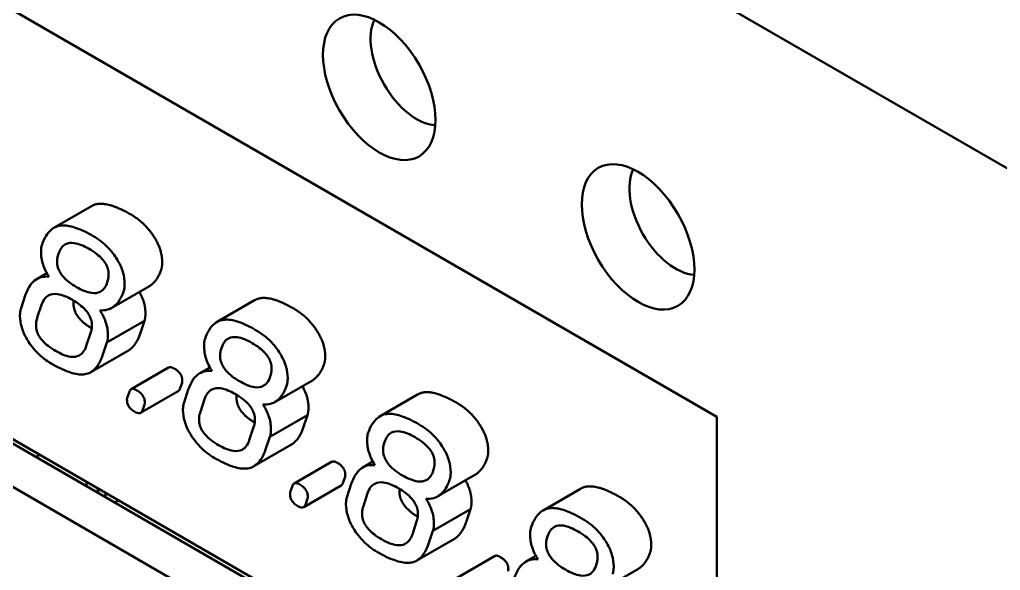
# Model space of a CAD drawing. Header units: millimetres. Extents: x 2121 to 4904, y 892 to 1933.
# Drawn here: x 3048.36 to 3074.77, y 1685.89 to 1700.71 of the extents above; entities that cross this region are included whole.
import ezdxf

# ---------------------------------------------------------------- set-up
doc = ezdxf.new("R2010")
doc.units = ezdxf.units.MM
doc.header["$LTSCALE"] = 1.8
doc.layers.add('외형선(ISO)', color=7, linetype='Continuous', lineweight=50)

msp = doc.modelspace()

# ---------------------------------------------------------------- linework, layer by layer
at = {"layer": '외형선(ISO)', "color": 7}
for p, q in [((3035.111, 1719.707), (3080.568, 1693.462)), ((3041.879, 1704.601), (3067.133, 1690.021)), ((3050.295, 1695.691), (3049.284, 1695.108)), ((3049.092, 1693.886), (3048.821, 1693.729)), ((3048.512, 1693.289), (3048.397, 1692.944)), ((3051.852, 1693.537), (3050.842, 1692.954)), ((3048.835, 1692.691), (3048.95, 1693.036)), ((3054.684, 1693.157), (3053.674, 1692.574)), ((3051.721, 1692.603), (3050.711, 1692.02)), ((3051.721, 1692.603), (3051.603, 1692.259)), ((3042.889, 1692.354), (3067.133, 1678.357)), ((3067.133, 1678.474), (3042.94, 1692.441)), ((3050.269, 1692.275), (3050.154, 1691.93)), ((3050.593, 1691.676), (3050.711, 1692.02)), ((3067.133, 1677.19), (3041.879, 1691.771)), ((3051.288, 1691.808), (3050.277, 1691.225)), ((3052.37, 1691.346), (3051.359, 1690.763)), ((3053.481, 1691.352), (3053.21, 1691.195)), ((3052.733, 1690.941), (3052.675, 1690.774)), ((3056.241, 1691.003), (3055.231, 1690.42)), ((3051.314, 1690.699), (3051.258, 1690.531)), ((3052.628, 1690.711), (3051.618, 1690.128)), ((3052.901, 1690.755), (3052.786, 1690.41)), ((3053.225, 1690.157), (3053.339, 1690.502)), ((3059.073, 1690.623), (3058.063, 1690.04)), ((3051.664, 1690.191), (3051.723, 1690.357)), ((3056.11, 1690.069), (3055.1, 1689.485)), ((3056.11, 1690.069), (3055.992, 1689.725)), ((3067.133, 1690.021), (3067.133, 1677.19)), ((3054.658, 1689.74), (3054.543, 1689.395)), ((3054.982, 1689.142), (3055.1, 1689.485)), ((3055.677, 1689.274), (3054.667, 1688.691)), ((3048.901, 1689), (3048.835, 1688.961)), ((3056.759, 1688.812), (3055.749, 1688.229)), ((3057.87, 1688.818), (3057.599, 1688.661)), ((3050.162, 1688.272), (3050.162, 1688.155)), ((3057.123, 1688.406), (3057.064, 1688.24)), ((3060.63, 1688.469), (3059.62, 1687.886)), ((3050.465, 1687.98), (3050.465, 1688.097)), ((3050.476, 1688.091), (3050.476, 1687.974)), ((3055.703, 1688.165), (3055.647, 1687.997)), ((3057.018, 1688.177), (3056.007, 1687.594)), ((3057.29, 1688.221), (3057.175, 1687.876)), ((3063.462, 1688.089), (3062.452, 1687.506)), ((3050.668, 1687.863), (3050.668, 1687.98)), ((3051.023, 1687.775), (3050.956, 1687.737)), ((3056.054, 1687.657), (3056.112, 1687.823)), ((3057.614, 1687.623), (3057.729, 1687.968)), ((3060.499, 1687.535), (3059.489, 1686.951)), ((3060.499, 1687.535), (3060.381, 1687.191)), ((3059.047, 1687.206), (3058.933, 1686.861)), ((3059.371, 1686.608), (3059.489, 1686.951)), ((3060.066, 1686.74), (3059.056, 1686.157)), ((3061.148, 1686.278), (3060.138, 1685.695)), ((3062.26, 1686.284), (3061.989, 1686.127)), ((3065.02, 1685.935), (3064.009, 1685.352))]:
    msp.add_line(p, q, dxfattribs=at)
for centre in [(3058.042, 1698.886), (3065.012, 1694.862)]:
    msp.add_ellipse(centre, major_axis=(1.071, -1.856), ratio=0.57735, dxfattribs=at)
for centre in [(3059.052, 1699.469), (3066.022, 1695.445)]:
    msp.add_ellipse(centre, major_axis=(-0.88, 1.524), ratio=0.57735, start_param=0.372403, end_param=2.76919, dxfattribs=at)
for points, degree, knots in [([(3050.295, 1695.691), (3050.368, 1695.734), (3050.773, 1695.801), (3051.353, 1695.467)], 2, [0.733564, 0.733564, 0.733564, 1, 2, 2, 2]), ([(3050.343, 1694.883), (3050.19, 1694.971), (3050.033, 1695.05), (3049.759, 1695.146), (3049.636, 1695.174), (3049.439, 1695.17), (3049.329, 1695.151), (3049.105, 1694.971), (3049.023, 1694.824), (3048.965, 1694.659)], 3, [-0.2492526, -0.2492526, -0.2492526, -0.2492526, -0.1695753, -0.1695753, -0.1037794, -0.1037794, -0.0540017, -0.0540017, 0, 0, 0, 0]), ([(3051.187, 1693.597), (3051.187, 1693.697), (3051.173, 1693.804), (3051.108, 1694.021), (3051.062, 1694.124), (3050.952, 1694.311), (3050.868, 1694.439), (3050.615, 1694.703), (3050.479, 1694.805), (3050.343, 1694.883)], 3, [-0.1759804, -0.1759804, -0.1759804, -0.1759804, -0.1269658, -0.1269658, -0.0809876, -0.0809876, -0.0404742, -0.0404742, 0, 0, 0, 0]), ([(3048.965, 1694.659), (3048.955, 1694.632), (3048.947, 1694.601), (3048.938, 1694.533), (3048.935, 1694.495), (3048.935, 1694.455)], 3, [-0.01923036, -0.01923036, -0.01923036, -0.01923036, -0.01013747, -0.01013747, 0, 0, 0, 0]), ([(3049.403, 1694.406), (3049.423, 1694.467), (3049.449, 1694.522), (3049.514, 1694.611), (3049.552, 1694.644), (3049.663, 1694.701), (3049.741, 1694.71), (3049.954, 1694.681), (3050.093, 1694.62), (3050.228, 1694.542)], 3, [-0.1051104, -0.1051104, -0.1051104, -0.1051104, -0.0856042, -0.0856042, -0.0673949, -0.0673949, -0.040092, -0.040092, 0, 0, 0, 0]), ([(3048.935, 1694.455), (3048.935, 1694.402), (3048.94, 1694.347), (3048.959, 1694.234), (3048.972, 1694.178), (3049.028, 1694.006), (3049.082, 1693.896), (3049.147, 1693.789)], 3, [-0.05306697, -0.05306697, -0.05306697, -0.05306697, -0.03943906, -0.03943906, -0.02626191, -0.02626191, 0, 0, 0, 0]), ([(3049.368, 1694.199), (3049.368, 1694.233), (3049.372, 1694.267), (3049.383, 1694.336), (3049.393, 1694.372), (3049.403, 1694.406)], 3, [-0.01971232, -0.01971232, -0.01971232, -0.01971232, -0.0107891, -0.0107891, 0, 0, 0, 0]), ([(3050.228, 1694.542), (3050.294, 1694.503), (3050.364, 1694.458), (3050.482, 1694.367), (3050.536, 1694.319), (3050.618, 1694.227), (3050.65, 1694.184), (3050.701, 1694.095), (3050.72, 1694.052), (3050.748, 1693.953), (3050.755, 1693.902), (3050.755, 1693.853)], 3, [-0.06957685, -0.06957685, -0.06957685, -0.06957685, -0.04972908, -0.04972908, -0.03398166, -0.03398166, -0.02271437, -0.02271437, -0.01241075, -0.01241075, 0, 0, 0, 0]), ([(3049.889, 1693.514), (3049.824, 1693.551), (3049.755, 1693.595), (3049.639, 1693.686), (3049.587, 1693.732), (3049.505, 1693.824), (3049.474, 1693.866), (3049.422, 1693.955), (3049.403, 1693.999), (3049.374, 1694.098), (3049.368, 1694.15), (3049.368, 1694.199)], 3, [-0.06908407, -0.06908407, -0.06908407, -0.06908407, -0.0495896, -0.0495896, -0.03407812, -0.03407812, -0.02283564, -0.02283564, -0.01249575, -0.01249575, 0, 0, 0, 0]), ([(3050.755, 1693.853), (3050.755, 1693.819), (3050.751, 1693.785), (3050.739, 1693.716), (3050.73, 1693.68), (3050.719, 1693.646)], 3, [-0.01971232, -0.01971232, -0.01971232, -0.01971232, -0.0107891, -0.0107891, 0, 0, 0, 0]), ([(3049.147, 1693.789), (3049.073, 1693.798), (3049.004, 1693.794), (3048.874, 1693.761), (3048.815, 1693.731), (3048.647, 1693.599), (3048.567, 1693.455), (3048.512, 1693.289)], 3, [-0.100957, -0.100957, -0.100957, -0.100957, -0.0772493, -0.0772493, -0.0533747, -0.0533747, 0, 0, 0, 0]), ([(3050.719, 1693.646), (3050.7, 1693.585), (3050.674, 1693.53), (3050.609, 1693.442), (3050.571, 1693.409), (3050.459, 1693.351), (3050.381, 1693.343), (3050.167, 1693.373), (3050.026, 1693.435), (3049.889, 1693.514)], 3, [-0.105604, -0.105604, -0.105604, -0.105604, -0.0861489, -0.0861489, -0.0679576, -0.0679576, -0.0405215, -0.0405215, 0, 0, 0, 0]), ([(3051.158, 1693.393), (3051.168, 1693.421), (3051.175, 1693.452), (3051.185, 1693.52), (3051.187, 1693.558), (3051.187, 1693.597)], 3, [-0.01925722, -0.01925722, -0.01925722, -0.01925722, -0.01001082, -0.01001082, 0, 0, 0, 0]), ([(3048.95, 1693.036), (3048.97, 1693.096), (3048.997, 1693.149), (3049.062, 1693.236), (3049.1, 1693.269), (3049.212, 1693.327), (3049.291, 1693.336), (3049.506, 1693.307), (3049.647, 1693.246), (3049.783, 1693.167)], 3, [-0.1057103, -0.1057103, -0.1057103, -0.1057103, -0.0864105, -0.0864105, -0.0683639, -0.0683639, -0.0405221, -0.0405221, 0, 0, 0, 0]), ([(3050.522, 1692.89), (3050.596, 1692.883), (3050.665, 1692.889), (3050.793, 1692.925), (3050.851, 1692.955), (3051.019, 1693.088), (3051.1, 1693.23), (3051.158, 1693.393)], 3, [-0.1009025, -0.1009025, -0.1009025, -0.1009025, -0.0772262, -0.0772262, -0.0533057, -0.0533057, 0, 0, 0, 0]), ([(3049.783, 1693.167), (3049.849, 1693.129), (3049.917, 1693.085), (3050.033, 1692.995), (3050.086, 1692.948), (3050.167, 1692.857), (3050.199, 1692.814), (3050.25, 1692.725), (3050.269, 1692.681), (3050.298, 1692.582), (3050.304, 1692.53), (3050.304, 1692.482)], 3, [-0.06908407, -0.06908407, -0.06908407, -0.06908407, -0.0495896, -0.0495896, -0.03407812, -0.03407812, -0.02283564, -0.02283564, -0.01249575, -0.01249575, 0, 0, 0, 0]), ([(3054.684, 1693.157), (3054.758, 1693.2), (3055.162, 1693.267), (3055.742, 1692.933)], 2, [0.733564, 0.733564, 0.733564, 1, 2, 2, 2]), ([(3048.397, 1692.944), (3048.387, 1692.915), (3048.379, 1692.884), (3048.37, 1692.816), (3048.367, 1692.779), (3048.367, 1692.74)], 3, [-0.01927353, -0.01927353, -0.01927353, -0.01927353, -0.00987909, -0.00987909, 0, 0, 0, 0]), ([(3050.737, 1692.225), (3050.737, 1692.282), (3050.732, 1692.34), (3050.711, 1692.46), (3050.696, 1692.519), (3050.638, 1692.687), (3050.585, 1692.791), (3050.522, 1692.89)], 3, [-0.05306065, -0.05306065, -0.05306065, -0.05306065, -0.03856375, -0.03856375, -0.02470731, -0.02470731, 0, 0, 0, 0]), ([(3048.367, 1692.74), (3048.367, 1692.643), (3048.382, 1692.541), (3048.446, 1692.324), (3048.494, 1692.218), (3048.608, 1692.023), (3048.692, 1691.894), (3048.944, 1691.631), (3049.078, 1691.531), (3049.212, 1691.454)], 3, [-0.1709096, -0.1709096, -0.1709096, -0.1709096, -0.125717, -0.125717, -0.0805637, -0.0805637, -0.0399393, -0.0399393, 0, 0, 0, 0]), ([(3048.8, 1692.484), (3048.8, 1692.52), (3048.803, 1692.555), (3048.815, 1692.625), (3048.824, 1692.659), (3048.835, 1692.691)], 3, [-0.01989755, -0.01989755, -0.01989755, -0.01989755, -0.01044879, -0.01044879, 0, 0, 0, 0]), ([(3054.732, 1692.349), (3054.579, 1692.437), (3054.422, 1692.516), (3054.149, 1692.612), (3054.025, 1692.64), (3053.829, 1692.636), (3053.719, 1692.617), (3053.494, 1692.437), (3053.412, 1692.29), (3053.354, 1692.125)], 3, [-0.2492526, -0.2492526, -0.2492526, -0.2492526, -0.1695753, -0.1695753, -0.1037794, -0.1037794, -0.0540017, -0.0540017, 0, 0, 0, 0]), ([(3049.327, 1691.795), (3049.26, 1691.834), (3049.191, 1691.879), (3049.073, 1691.97), (3049.019, 1692.018), (3048.937, 1692.11), (3048.905, 1692.153), (3048.854, 1692.242), (3048.835, 1692.285), (3048.806, 1692.384), (3048.8, 1692.435), (3048.8, 1692.484)], 3, [-0.06957685, -0.06957685, -0.06957685, -0.06957685, -0.04972908, -0.04972908, -0.03398166, -0.03398166, -0.02271437, -0.02271437, -0.01241075, -0.01241075, 0, 0, 0, 0]), ([(3050.304, 1692.482), (3050.304, 1692.445), (3050.301, 1692.41), (3050.289, 1692.341), (3050.28, 1692.307), (3050.269, 1692.275)], 3, [-0.01989755, -0.01989755, -0.01989755, -0.01989755, -0.01044879, -0.01044879, 0, 0, 0, 0]), ([(3055.577, 1691.063), (3055.577, 1691.163), (3055.562, 1691.27), (3055.497, 1691.487), (3055.451, 1691.589), (3055.341, 1691.777), (3055.257, 1691.905), (3055.004, 1692.169), (3054.868, 1692.271), (3054.732, 1692.349)], 3, [-0.1759804, -0.1759804, -0.1759804, -0.1759804, -0.1269658, -0.1269658, -0.0809876, -0.0809876, -0.0404742, -0.0404742, 0, 0, 0, 0]), ([(3050.711, 1692.02), (3050.72, 1692.049), (3050.726, 1692.081), (3050.735, 1692.15), (3050.737, 1692.187), (3050.737, 1692.225)], 3, [-0.01920575, -0.01920575, -0.01920575, -0.01920575, -0.00986769, -0.00986769, 0, 0, 0, 0]), ([(3053.354, 1692.125), (3053.344, 1692.098), (3053.337, 1692.067), (3053.327, 1691.999), (3053.325, 1691.96), (3053.325, 1691.921)], 3, [-0.01923036, -0.01923036, -0.01923036, -0.01923036, -0.01013747, -0.01013747, 0, 0, 0, 0]), ([(3053.793, 1691.872), (3053.812, 1691.933), (3053.838, 1691.988), (3053.903, 1692.076), (3053.941, 1692.11), (3054.052, 1692.167), (3054.13, 1692.176), (3054.343, 1692.147), (3054.482, 1692.086), (3054.617, 1692.008)], 3, [-0.1051104, -0.1051104, -0.1051104, -0.1051104, -0.0856042, -0.0856042, -0.0673949, -0.0673949, -0.040092, -0.040092, 0, 0, 0, 0]), ([(3054.617, 1692.008), (3054.684, 1691.969), (3054.753, 1691.924), (3054.871, 1691.833), (3054.925, 1691.785), (3055.007, 1691.693), (3055.039, 1691.65), (3055.09, 1691.561), (3055.109, 1691.518), (3055.138, 1691.419), (3055.144, 1691.368), (3055.144, 1691.319)], 3, [-0.06957685, -0.06957685, -0.06957685, -0.06957685, -0.04972908, -0.04972908, -0.03398166, -0.03398166, -0.02271437, -0.02271437, -0.01241075, -0.01241075, 0, 0, 0, 0]), ([(3050.154, 1691.93), (3050.134, 1691.87), (3050.108, 1691.816), (3050.042, 1691.729), (3050.005, 1691.696), (3049.893, 1691.638), (3049.814, 1691.628), (3049.601, 1691.657), (3049.462, 1691.717), (3049.327, 1691.795)], 3, [-0.1052151, -0.1052151, -0.1052151, -0.1052151, -0.0858617, -0.0858617, -0.0677944, -0.0677944, -0.0400855, -0.0400855, 0, 0, 0, 0]), ([(3053.325, 1691.921), (3053.325, 1691.868), (3053.329, 1691.813), (3053.348, 1691.7), (3053.362, 1691.644), (3053.417, 1691.472), (3053.471, 1691.361), (3053.537, 1691.255)], 3, [-0.05306697, -0.05306697, -0.05306697, -0.05306697, -0.03943906, -0.03943906, -0.02626191, -0.02626191, 0, 0, 0, 0]), ([(3053.757, 1691.664), (3053.757, 1691.699), (3053.761, 1691.733), (3053.773, 1691.801), (3053.782, 1691.838), (3053.793, 1691.872)], 3, [-0.01971232, -0.01971232, -0.01971232, -0.01971232, -0.0107891, -0.0107891, 0, 0, 0, 0]), ([(3049.212, 1691.454), (3049.368, 1691.364), (3049.529, 1691.283), (3049.809, 1691.186), (3049.935, 1691.159), (3050.136, 1691.165), (3050.243, 1691.187), (3050.459, 1691.366), (3050.537, 1691.512), (3050.593, 1691.676)], 3, [-0.2396282, -0.2396282, -0.2396282, -0.2396282, -0.1637242, -0.1637242, -0.1009864, -0.1009864, -0.0530192, -0.0530192, 0, 0, 0, 0]), ([(3054.278, 1690.979), (3054.213, 1691.017), (3054.145, 1691.061), (3054.029, 1691.151), (3053.976, 1691.198), (3053.895, 1691.29), (3053.863, 1691.332), (3053.812, 1691.421), (3053.793, 1691.465), (3053.764, 1691.564), (3053.757, 1691.616), (3053.757, 1691.664)], 3, [-0.06908407, -0.06908407, -0.06908407, -0.06908407, -0.0495896, -0.0495896, -0.03407812, -0.03407812, -0.02283564, -0.02283564, -0.01249575, -0.01249575, 0, 0, 0, 0]), ([(3053.537, 1691.255), (3053.462, 1691.263), (3053.393, 1691.26), (3053.263, 1691.227), (3053.204, 1691.197), (3053.036, 1691.065), (3052.956, 1690.92), (3052.901, 1690.755)], 3, [-0.100957, -0.100957, -0.100957, -0.100957, -0.0772493, -0.0772493, -0.0533747, -0.0533747, 0, 0, 0, 0]), ([(3055.144, 1691.319), (3055.144, 1691.285), (3055.14, 1691.251), (3055.129, 1691.182), (3055.119, 1691.146), (3055.109, 1691.112)], 3, [-0.01971232, -0.01971232, -0.01971232, -0.01971232, -0.0107891, -0.0107891, 0, 0, 0, 0]), ([(3055.109, 1691.112), (3055.089, 1691.051), (3055.063, 1690.996), (3054.998, 1690.908), (3054.96, 1690.875), (3054.849, 1690.817), (3054.77, 1690.809), (3054.556, 1690.839), (3054.415, 1690.901), (3054.278, 1690.979)], 3, [-0.105604, -0.105604, -0.105604, -0.105604, -0.0861489, -0.0861489, -0.0679576, -0.0679576, -0.0405215, -0.0405215, 0, 0, 0, 0]), ([(3055.547, 1690.859), (3055.557, 1690.887), (3055.565, 1690.918), (3055.574, 1690.986), (3055.577, 1691.024), (3055.577, 1691.063)], 3, [-0.01925722, -0.01925722, -0.01925722, -0.01925722, -0.01001082, -0.01001082, 0, 0, 0, 0]), ([(3051.517, 1690.735), (3051.495, 1690.747), (3051.473, 1690.758), (3051.433, 1690.771), (3051.415, 1690.774), (3051.379, 1690.773), (3051.363, 1690.767), (3051.333, 1690.743), (3051.322, 1690.723), (3051.314, 1690.699)], 3, [-0.02611737, -0.02611737, -0.02611737, -0.02611737, -0.01964564, -0.01964564, -0.01398276, -0.01398276, -0.0075646, -0.0075646, 0, 0, 0, 0]), ([(3051.729, 1690.412), (3051.729, 1690.43), (3051.728, 1690.449), (3051.722, 1690.485), (3051.718, 1690.503), (3051.704, 1690.544), (3051.693, 1690.566), (3051.663, 1690.613), (3051.644, 1690.636), (3051.59, 1690.688), (3051.552, 1690.714), (3051.517, 1690.735)], 3, [-0.03089014, -0.03089014, -0.03089014, -0.03089014, -0.0262839, -0.0262839, -0.02217317, -0.02217317, -0.01685765, -0.01685765, -0.01049185, -0.01049185, 0, 0, 0, 0]), ([(3053.339, 1690.502), (3053.36, 1690.562), (3053.386, 1690.615), (3053.451, 1690.702), (3053.489, 1690.735), (3053.601, 1690.793), (3053.68, 1690.802), (3053.896, 1690.773), (3054.036, 1690.711), (3054.172, 1690.633)], 3, [-0.1057103, -0.1057103, -0.1057103, -0.1057103, -0.0864105, -0.0864105, -0.0683639, -0.0683639, -0.0405221, -0.0405221, 0, 0, 0, 0]), ([(3054.911, 1690.356), (3054.985, 1690.349), (3055.054, 1690.355), (3055.183, 1690.39), (3055.241, 1690.421), (3055.408, 1690.554), (3055.49, 1690.696), (3055.547, 1690.859)], 3, [-0.1009025, -0.1009025, -0.1009025, -0.1009025, -0.0772262, -0.0772262, -0.0533057, -0.0533057, 0, 0, 0, 0]), ([(3059.073, 1690.623), (3059.147, 1690.665), (3059.551, 1690.733), (3060.131, 1690.398)], 2, [0.733564, 0.733564, 0.733564, 1, 2, 2, 2]), ([(3051.258, 1690.531), (3051.255, 1690.525), (3051.253, 1690.518), (3051.25, 1690.5), (3051.249, 1690.489), (3051.249, 1690.478)], 3, [-0.004992203, -0.004992203, -0.004992203, -0.004992203, -0.002805938, -0.002805938, 0, 0, 0, 0]), ([(3051.249, 1690.478), (3051.249, 1690.46), (3051.251, 1690.441), (3051.256, 1690.405), (3051.261, 1690.387), (3051.275, 1690.346), (3051.286, 1690.323), (3051.315, 1690.276), (3051.334, 1690.254), (3051.388, 1690.201), (3051.426, 1690.176), (3051.461, 1690.155)], 3, [-0.03089014, -0.03089014, -0.03089014, -0.03089014, -0.0262839, -0.0262839, -0.02217317, -0.02217317, -0.01685765, -0.01685765, -0.01049185, -0.01049185, 0, 0, 0, 0]), ([(3051.723, 1690.357), (3051.725, 1690.364), (3051.727, 1690.372), (3051.729, 1690.39), (3051.729, 1690.401), (3051.729, 1690.412)], 3, [-0.004892519, -0.004892519, -0.004892519, -0.004892519, -0.002791626, -0.002791626, 0, 0, 0, 0]), ([(3052.786, 1690.41), (3052.776, 1690.381), (3052.769, 1690.35), (3052.759, 1690.282), (3052.757, 1690.245), (3052.757, 1690.206)], 3, [-0.01927353, -0.01927353, -0.01927353, -0.01927353, -0.00987909, -0.00987909, 0, 0, 0, 0]), ([(3054.172, 1690.633), (3054.238, 1690.595), (3054.306, 1690.551), (3054.422, 1690.461), (3054.475, 1690.414), (3054.556, 1690.322), (3054.588, 1690.28), (3054.639, 1690.191), (3054.658, 1690.147), (3054.687, 1690.048), (3054.694, 1689.996), (3054.694, 1689.948)], 3, [-0.06908407, -0.06908407, -0.06908407, -0.06908407, -0.0495896, -0.0495896, -0.03407812, -0.03407812, -0.02283564, -0.02283564, -0.01249575, -0.01249575, 0, 0, 0, 0]), ([(3051.461, 1690.155), (3051.482, 1690.143), (3051.503, 1690.133), (3051.541, 1690.12), (3051.559, 1690.117), (3051.595, 1690.117), (3051.612, 1690.122), (3051.644, 1690.147), (3051.656, 1690.167), (3051.664, 1690.191)], 3, [-0.02605506, -0.02605506, -0.02605506, -0.02605506, -0.01989248, -0.01989248, -0.01444439, -0.01444439, -0.0078256, -0.0078256, 0, 0, 0, 0]), ([(3052.757, 1690.206), (3052.757, 1690.109), (3052.771, 1690.006), (3052.835, 1689.79), (3052.883, 1689.684), (3052.997, 1689.489), (3053.081, 1689.36), (3053.333, 1689.097), (3053.467, 1688.997), (3053.601, 1688.919)], 3, [-0.1709096, -0.1709096, -0.1709096, -0.1709096, -0.125717, -0.125717, -0.0805637, -0.0805637, -0.0399393, -0.0399393, 0, 0, 0, 0]), ([(3053.189, 1689.949), (3053.189, 1689.986), (3053.192, 1690.021), (3053.204, 1690.09), (3053.213, 1690.125), (3053.225, 1690.157)], 3, [-0.01989755, -0.01989755, -0.01989755, -0.01989755, -0.01044879, -0.01044879, 0, 0, 0, 0]), ([(3055.126, 1689.691), (3055.126, 1689.747), (3055.121, 1689.806), (3055.101, 1689.926), (3055.085, 1689.985), (3055.027, 1690.153), (3054.974, 1690.257), (3054.911, 1690.356)], 3, [-0.05306065, -0.05306065, -0.05306065, -0.05306065, -0.03856375, -0.03856375, -0.02470731, -0.02470731, 0, 0, 0, 0]), ([(3053.716, 1689.261), (3053.65, 1689.3), (3053.58, 1689.344), (3053.462, 1689.436), (3053.408, 1689.483), (3053.326, 1689.576), (3053.294, 1689.619), (3053.243, 1689.708), (3053.224, 1689.751), (3053.195, 1689.85), (3053.189, 1689.901), (3053.189, 1689.949)], 3, [-0.06957685, -0.06957685, -0.06957685, -0.06957685, -0.04972908, -0.04972908, -0.03398166, -0.03398166, -0.02271437, -0.02271437, -0.01241075, -0.01241075, 0, 0, 0, 0]), ([(3054.694, 1689.948), (3054.694, 1689.911), (3054.69, 1689.876), (3054.679, 1689.807), (3054.669, 1689.773), (3054.658, 1689.74)], 3, [-0.01989755, -0.01989755, -0.01989755, -0.01989755, -0.01044879, -0.01044879, 0, 0, 0, 0]), ([(3059.121, 1689.815), (3058.969, 1689.903), (3058.811, 1689.982), (3058.538, 1690.078), (3058.415, 1690.106), (3058.218, 1690.102), (3058.108, 1690.083), (3057.883, 1689.903), (3057.802, 1689.756), (3057.743, 1689.591)], 3, [-0.2492526, -0.2492526, -0.2492526, -0.2492526, -0.1695753, -0.1695753, -0.1037794, -0.1037794, -0.0540017, -0.0540017, 0, 0, 0, 0]), ([(3055.1, 1689.485), (3055.109, 1689.515), (3055.115, 1689.547), (3055.124, 1689.616), (3055.126, 1689.653), (3055.126, 1689.691)], 3, [-0.01920575, -0.01920575, -0.01920575, -0.01920575, -0.00986769, -0.00986769, 0, 0, 0, 0]), ([(3057.743, 1689.591), (3057.733, 1689.563), (3057.726, 1689.533), (3057.716, 1689.465), (3057.714, 1689.426), (3057.714, 1689.387)], 3, [-0.01923036, -0.01923036, -0.01923036, -0.01923036, -0.01013747, -0.01013747, 0, 0, 0, 0]), ([(3058.182, 1689.338), (3058.202, 1689.399), (3058.227, 1689.454), (3058.293, 1689.542), (3058.33, 1689.576), (3058.442, 1689.633), (3058.52, 1689.642), (3058.732, 1689.613), (3058.871, 1689.552), (3059.006, 1689.474)], 3, [-0.1051104, -0.1051104, -0.1051104, -0.1051104, -0.0856042, -0.0856042, -0.0673949, -0.0673949, -0.040092, -0.040092, 0, 0, 0, 0]), ([(3059.966, 1688.529), (3059.966, 1688.629), (3059.951, 1688.735), (3059.886, 1688.953), (3059.84, 1689.055), (3059.731, 1689.243), (3059.646, 1689.371), (3059.393, 1689.635), (3059.257, 1689.737), (3059.121, 1689.815)], 3, [-0.1759804, -0.1759804, -0.1759804, -0.1759804, -0.1269658, -0.1269658, -0.0809876, -0.0809876, -0.0404742, -0.0404742, 0, 0, 0, 0]), ([(3054.543, 1689.395), (3054.523, 1689.336), (3054.497, 1689.282), (3054.431, 1689.195), (3054.394, 1689.162), (3054.282, 1689.103), (3054.203, 1689.094), (3053.99, 1689.123), (3053.851, 1689.183), (3053.716, 1689.261)], 3, [-0.1052151, -0.1052151, -0.1052151, -0.1052151, -0.0858617, -0.0858617, -0.0677944, -0.0677944, -0.0400855, -0.0400855, 0, 0, 0, 0]), ([(3057.714, 1689.387), (3057.714, 1689.334), (3057.718, 1689.279), (3057.737, 1689.166), (3057.751, 1689.11), (3057.807, 1688.938), (3057.861, 1688.827), (3057.926, 1688.721)], 3, [-0.05306697, -0.05306697, -0.05306697, -0.05306697, -0.03943906, -0.03943906, -0.02626191, -0.02626191, 0, 0, 0, 0]), ([(3058.147, 1689.13), (3058.147, 1689.165), (3058.15, 1689.199), (3058.162, 1689.267), (3058.171, 1689.304), (3058.182, 1689.338)], 3, [-0.01971232, -0.01971232, -0.01971232, -0.01971232, -0.0107891, -0.0107891, 0, 0, 0, 0]), ([(3059.006, 1689.474), (3059.073, 1689.435), (3059.143, 1689.39), (3059.261, 1689.299), (3059.314, 1689.251), (3059.396, 1689.159), (3059.428, 1689.116), (3059.479, 1689.027), (3059.498, 1688.983), (3059.527, 1688.885), (3059.533, 1688.833), (3059.533, 1688.785)], 3, [-0.06957685, -0.06957685, -0.06957685, -0.06957685, -0.04972908, -0.04972908, -0.03398166, -0.03398166, -0.02271437, -0.02271437, -0.01241075, -0.01241075, 0, 0, 0, 0]), ([(3053.601, 1688.919), (3053.757, 1688.829), (3053.919, 1688.749), (3054.198, 1688.652), (3054.324, 1688.625), (3054.526, 1688.631), (3054.632, 1688.653), (3054.848, 1688.832), (3054.927, 1688.978), (3054.982, 1689.142)], 3, [-0.2396282, -0.2396282, -0.2396282, -0.2396282, -0.1637242, -0.1637242, -0.1009864, -0.1009864, -0.0530192, -0.0530192, 0, 0, 0, 0]), ([(3058.668, 1688.445), (3058.602, 1688.483), (3058.534, 1688.527), (3058.418, 1688.617), (3058.365, 1688.664), (3058.284, 1688.756), (3058.252, 1688.798), (3058.201, 1688.887), (3058.182, 1688.931), (3058.153, 1689.03), (3058.147, 1689.082), (3058.147, 1689.13)], 3, [-0.06908407, -0.06908407, -0.06908407, -0.06908407, -0.0495896, -0.0495896, -0.03407812, -0.03407812, -0.02283564, -0.02283564, -0.01249575, -0.01249575, 0, 0, 0, 0]), ([(3057.926, 1688.721), (3057.852, 1688.729), (3057.782, 1688.726), (3057.652, 1688.692), (3057.594, 1688.663), (3057.425, 1688.531), (3057.346, 1688.386), (3057.29, 1688.221)], 3, [-0.100957, -0.100957, -0.100957, -0.100957, -0.0772493, -0.0772493, -0.0533747, -0.0533747, 0, 0, 0, 0]), ([(3059.498, 1688.578), (3059.478, 1688.517), (3059.453, 1688.462), (3059.387, 1688.374), (3059.35, 1688.341), (3059.238, 1688.283), (3059.159, 1688.275), (3058.945, 1688.304), (3058.804, 1688.367), (3058.668, 1688.445)], 3, [-0.105604, -0.105604, -0.105604, -0.105604, -0.0861489, -0.0861489, -0.0679576, -0.0679576, -0.0405215, -0.0405215, 0, 0, 0, 0]), ([(3059.533, 1688.785), (3059.533, 1688.75), (3059.53, 1688.717), (3059.518, 1688.648), (3059.509, 1688.612), (3059.498, 1688.578)], 3, [-0.01971232, -0.01971232, -0.01971232, -0.01971232, -0.0107891, -0.0107891, 0, 0, 0, 0]), ([(3059.301, 1687.822), (3059.374, 1687.815), (3059.443, 1687.82), (3059.572, 1687.856), (3059.63, 1687.887), (3059.798, 1688.019), (3059.879, 1688.162), (3059.937, 1688.325)], 3, [-0.1009025, -0.1009025, -0.1009025, -0.1009025, -0.0772262, -0.0772262, -0.0533057, -0.0533057, 0, 0, 0, 0]), ([(3059.937, 1688.325), (3059.947, 1688.353), (3059.954, 1688.384), (3059.964, 1688.452), (3059.966, 1688.49), (3059.966, 1688.529)], 3, [-0.01925722, -0.01925722, -0.01925722, -0.01925722, -0.01001082, -0.01001082, 0, 0, 0, 0]), ([(3055.906, 1688.201), (3055.885, 1688.213), (3055.863, 1688.224), (3055.823, 1688.237), (3055.804, 1688.24), (3055.769, 1688.239), (3055.752, 1688.233), (3055.722, 1688.209), (3055.711, 1688.189), (3055.703, 1688.165)], 3, [-0.02611737, -0.02611737, -0.02611737, -0.02611737, -0.01964564, -0.01964564, -0.01398276, -0.01398276, -0.0075646, -0.0075646, 0, 0, 0, 0]), ([(3056.118, 1687.878), (3056.118, 1687.896), (3056.117, 1687.914), (3056.111, 1687.951), (3056.107, 1687.969), (3056.093, 1688.01), (3056.082, 1688.032), (3056.052, 1688.079), (3056.033, 1688.102), (3055.979, 1688.154), (3055.942, 1688.18), (3055.906, 1688.201)], 3, [-0.03089014, -0.03089014, -0.03089014, -0.03089014, -0.0262839, -0.0262839, -0.02217317, -0.02217317, -0.01685765, -0.01685765, -0.01049185, -0.01049185, 0, 0, 0, 0]), ([(3057.729, 1687.968), (3057.749, 1688.027), (3057.775, 1688.081), (3057.841, 1688.168), (3057.878, 1688.2), (3057.99, 1688.259), (3058.07, 1688.268), (3058.285, 1688.239), (3058.425, 1688.177), (3058.562, 1688.099)], 3, [-0.1057103, -0.1057103, -0.1057103, -0.1057103, -0.0864105, -0.0864105, -0.0683639, -0.0683639, -0.0405221, -0.0405221, 0, 0, 0, 0]), ([(3058.562, 1688.099), (3058.627, 1688.061), (3058.696, 1688.017), (3058.812, 1687.927), (3058.864, 1687.88), (3058.946, 1687.788), (3058.977, 1687.746), (3059.029, 1687.657), (3059.048, 1687.613), (3059.077, 1687.514), (3059.083, 1687.462), (3059.083, 1687.414)], 3, [-0.06908407, -0.06908407, -0.06908407, -0.06908407, -0.0495896, -0.0495896, -0.03407812, -0.03407812, -0.02283564, -0.02283564, -0.01249575, -0.01249575, 0, 0, 0, 0]), ([(3063.462, 1688.089), (3063.536, 1688.131), (3063.941, 1688.199), (3064.52, 1687.864)], 2, [0.733564, 0.733564, 0.733564, 1, 2, 2, 2]), ([(3055.647, 1687.997), (3055.644, 1687.991), (3055.642, 1687.983), (3055.639, 1687.966), (3055.639, 1687.955), (3055.639, 1687.944)], 3, [-0.004992203, -0.004992203, -0.004992203, -0.004992203, -0.002805938, -0.002805938, 0, 0, 0, 0]), ([(3055.639, 1687.944), (3055.639, 1687.926), (3055.64, 1687.907), (3055.646, 1687.87), (3055.65, 1687.853), (3055.664, 1687.812), (3055.675, 1687.789), (3055.705, 1687.742), (3055.724, 1687.72), (3055.777, 1687.667), (3055.815, 1687.641), (3055.85, 1687.621)], 3, [-0.03089014, -0.03089014, -0.03089014, -0.03089014, -0.0262839, -0.0262839, -0.02217317, -0.02217317, -0.01685765, -0.01685765, -0.01049185, -0.01049185, 0, 0, 0, 0]), ([(3056.112, 1687.823), (3056.115, 1687.83), (3056.116, 1687.838), (3056.118, 1687.855), (3056.118, 1687.867), (3056.118, 1687.878)], 3, [-0.004892519, -0.004892519, -0.004892519, -0.004892519, -0.002791626, -0.002791626, 0, 0, 0, 0]), ([(3057.175, 1687.876), (3057.165, 1687.847), (3057.158, 1687.816), (3057.148, 1687.747), (3057.146, 1687.71), (3057.146, 1687.672)], 3, [-0.01927353, -0.01927353, -0.01927353, -0.01927353, -0.00987909, -0.00987909, 0, 0, 0, 0]), ([(3059.516, 1687.157), (3059.516, 1687.213), (3059.511, 1687.272), (3059.49, 1687.392), (3059.474, 1687.451), (3059.416, 1687.619), (3059.364, 1687.722), (3059.301, 1687.822)], 3, [-0.05306065, -0.05306065, -0.05306065, -0.05306065, -0.03856375, -0.03856375, -0.02470731, -0.02470731, 0, 0, 0, 0]), ([(3055.85, 1687.621), (3055.871, 1687.609), (3055.892, 1687.599), (3055.93, 1687.586), (3055.948, 1687.582), (3055.984, 1687.583), (3056.002, 1687.588), (3056.033, 1687.613), (3056.045, 1687.633), (3056.054, 1687.657)], 3, [-0.02605506, -0.02605506, -0.02605506, -0.02605506, -0.01989248, -0.01989248, -0.01444439, -0.01444439, -0.0078256, -0.0078256, 0, 0, 0, 0]), ([(3057.146, 1687.672), (3057.146, 1687.575), (3057.16, 1687.472), (3057.225, 1687.256), (3057.273, 1687.15), (3057.386, 1686.955), (3057.471, 1686.826), (3057.722, 1686.563), (3057.856, 1686.463), (3057.991, 1686.385)], 3, [-0.1709096, -0.1709096, -0.1709096, -0.1709096, -0.125717, -0.125717, -0.0805637, -0.0805637, -0.0399393, -0.0399393, 0, 0, 0, 0]), ([(3057.579, 1687.415), (3057.579, 1687.452), (3057.582, 1687.487), (3057.594, 1687.556), (3057.603, 1687.591), (3057.614, 1687.623)], 3, [-0.01989755, -0.01989755, -0.01989755, -0.01989755, -0.01044879, -0.01044879, 0, 0, 0, 0]), ([(3063.51, 1687.281), (3063.358, 1687.369), (3063.2, 1687.448), (3062.927, 1687.544), (3062.804, 1687.572), (3062.607, 1687.568), (3062.497, 1687.549), (3062.273, 1687.369), (3062.191, 1687.222), (3062.133, 1687.057)], 3, [-0.2492526, -0.2492526, -0.2492526, -0.2492526, -0.1695753, -0.1695753, -0.1037794, -0.1037794, -0.0540017, -0.0540017, 0, 0, 0, 0]), ([(3058.105, 1686.727), (3058.039, 1686.765), (3057.969, 1686.81), (3057.851, 1686.902), (3057.798, 1686.949), (3057.716, 1687.042), (3057.684, 1687.084), (3057.632, 1687.173), (3057.614, 1687.217), (3057.585, 1687.316), (3057.579, 1687.367), (3057.579, 1687.415)], 3, [-0.06957685, -0.06957685, -0.06957685, -0.06957685, -0.04972908, -0.04972908, -0.03398166, -0.03398166, -0.02271437, -0.02271437, -0.01241075, -0.01241075, 0, 0, 0, 0]), ([(3059.083, 1687.414), (3059.083, 1687.377), (3059.08, 1687.342), (3059.068, 1687.273), (3059.059, 1687.238), (3059.047, 1687.206)], 3, [-0.01989755, -0.01989755, -0.01989755, -0.01989755, -0.01044879, -0.01044879, 0, 0, 0, 0]), ([(3064.355, 1685.994), (3064.355, 1686.095), (3064.341, 1686.201), (3064.275, 1686.419), (3064.229, 1686.521), (3064.12, 1686.709), (3064.035, 1686.837), (3063.783, 1687.101), (3063.647, 1687.202), (3063.51, 1687.281)], 3, [-0.1759804, -0.1759804, -0.1759804, -0.1759804, -0.1269658, -0.1269658, -0.0809876, -0.0809876, -0.0404742, -0.0404742, 0, 0, 0, 0]), ([(3059.489, 1686.951), (3059.498, 1686.981), (3059.505, 1687.013), (3059.513, 1687.081), (3059.516, 1687.119), (3059.516, 1687.157)], 3, [-0.01920575, -0.01920575, -0.01920575, -0.01920575, -0.00986769, -0.00986769, 0, 0, 0, 0]), ([(3062.133, 1687.057), (3062.122, 1687.029), (3062.115, 1686.999), (3062.105, 1686.931), (3062.103, 1686.892), (3062.103, 1686.853)], 3, [-0.01923036, -0.01923036, -0.01923036, -0.01923036, -0.01013747, -0.01013747, 0, 0, 0, 0]), ([(3062.571, 1686.803), (3062.591, 1686.865), (3062.617, 1686.92), (3062.682, 1687.008), (3062.72, 1687.042), (3062.831, 1687.099), (3062.909, 1687.108), (3063.121, 1687.079), (3063.261, 1687.017), (3063.395, 1686.939)], 3, [-0.1051104, -0.1051104, -0.1051104, -0.1051104, -0.0856042, -0.0856042, -0.0673949, -0.0673949, -0.040092, -0.040092, 0, 0, 0, 0]), ([(3058.933, 1686.861), (3058.912, 1686.801), (3058.886, 1686.747), (3058.821, 1686.661), (3058.783, 1686.628), (3058.671, 1686.569), (3058.592, 1686.56), (3058.379, 1686.589), (3058.24, 1686.649), (3058.105, 1686.727)], 3, [-0.1052151, -0.1052151, -0.1052151, -0.1052151, -0.0858617, -0.0858617, -0.0677944, -0.0677944, -0.0400855, -0.0400855, 0, 0, 0, 0]), ([(3062.103, 1686.853), (3062.103, 1686.8), (3062.108, 1686.745), (3062.126, 1686.632), (3062.14, 1686.575), (3062.196, 1686.404), (3062.25, 1686.293), (3062.315, 1686.187)], 3, [-0.05306697, -0.05306697, -0.05306697, -0.05306697, -0.03943906, -0.03943906, -0.02626191, -0.02626191, 0, 0, 0, 0]), ([(3062.536, 1686.596), (3062.536, 1686.631), (3062.539, 1686.664), (3062.551, 1686.733), (3062.561, 1686.77), (3062.571, 1686.803)], 3, [-0.01971232, -0.01971232, -0.01971232, -0.01971232, -0.0107891, -0.0107891, 0, 0, 0, 0]), ([(3063.395, 1686.939), (3063.462, 1686.901), (3063.532, 1686.856), (3063.65, 1686.764), (3063.703, 1686.717), (3063.785, 1686.625), (3063.817, 1686.582), (3063.869, 1686.493), (3063.887, 1686.449), (3063.916, 1686.351), (3063.922, 1686.299), (3063.922, 1686.251)], 3, [-0.06957685, -0.06957685, -0.06957685, -0.06957685, -0.04972908, -0.04972908, -0.03398166, -0.03398166, -0.02271437, -0.02271437, -0.01241075, -0.01241075, 0, 0, 0, 0]), ([(3057.991, 1686.385), (3058.147, 1686.295), (3058.308, 1686.215), (3058.588, 1686.118), (3058.713, 1686.09), (3058.915, 1686.097), (3059.021, 1686.119), (3059.237, 1686.298), (3059.316, 1686.444), (3059.371, 1686.608)], 3, [-0.2396282, -0.2396282, -0.2396282, -0.2396282, -0.1637242, -0.1637242, -0.1009864, -0.1009864, -0.0530192, -0.0530192, 0, 0, 0, 0]), ([(3063.057, 1685.911), (3062.991, 1685.949), (3062.923, 1685.993), (3062.807, 1686.083), (3062.755, 1686.13), (3062.673, 1686.221), (3062.641, 1686.264), (3062.59, 1686.353), (3062.571, 1686.397), (3062.542, 1686.496), (3062.536, 1686.548), (3062.536, 1686.596)], 3, [-0.06908407, -0.06908407, -0.06908407, -0.06908407, -0.0495896, -0.0495896, -0.03407812, -0.03407812, -0.02283564, -0.02283564, -0.01249575, -0.01249575, 0, 0, 0, 0]), ([(3062.315, 1686.187), (3062.241, 1686.195), (3062.171, 1686.192), (3062.041, 1686.158), (3061.983, 1686.129), (3061.815, 1685.997), (3061.735, 1685.852), (3061.679, 1685.687)], 3, [-0.100957, -0.100957, -0.100957, -0.100957, -0.0772493, -0.0772493, -0.0533747, -0.0533747, 0, 0, 0, 0]), ([(3063.922, 1686.251), (3063.922, 1686.216), (3063.919, 1686.183), (3063.907, 1686.114), (3063.898, 1686.078), (3063.887, 1686.044)], 3, [-0.01971232, -0.01971232, -0.01971232, -0.01971232, -0.0107891, -0.0107891, 0, 0, 0, 0]), ([(3063.887, 1686.044), (3063.868, 1685.983), (3063.842, 1685.928), (3063.777, 1685.84), (3063.739, 1685.806), (3063.627, 1685.749), (3063.549, 1685.74), (3063.334, 1685.77), (3063.193, 1685.832), (3063.057, 1685.911)], 3, [-0.105604, -0.105604, -0.105604, -0.105604, -0.0861489, -0.0861489, -0.0679576, -0.0679576, -0.0405215, -0.0405215, 0, 0, 0, 0]), ([(3064.326, 1685.79), (3064.336, 1685.819), (3064.343, 1685.849), (3064.353, 1685.918), (3064.355, 1685.956), (3064.355, 1685.994)], 3, [-0.01925722, -0.01925722, -0.01925722, -0.01925722, -0.01001082, -0.01001082, 0, 0, 0, 0])]:
    msp.add_open_spline(points, degree=degree, knots=knots, dxfattribs=at)
for points, degree in [([(3051.353, 1695.467), (3051.721, 1695.254), (3052.198, 1694.534), (3052.198, 1694.18)], 2), ([(3052.198, 1694.18), (3052.198, 1694.058), (3052.168, 1693.976)], 2), ([(3052.168, 1693.976), (3052.055, 1693.654), (3051.852, 1693.537)], 2), ([(3051.586, 1693.384), (3051.747, 1693.092), (3051.747, 1692.808)], 2), ([(3049.815, 1693.148), (3049.81, 1693.108), (3049.81, 1693.067)], 2), ([(3049.81, 1693.067), (3049.81, 1692.697), (3050.299, 1692.401)], 2), ([(3051.747, 1692.808), (3051.747, 1692.689), (3051.721, 1692.603)], 2), ([(3055.742, 1692.933), (3056.11, 1692.72), (3056.587, 1691.999), (3056.587, 1691.646)], 2), ([(3051.603, 1692.259), (3051.49, 1691.925), (3051.288, 1691.808)], 2), ([(3056.557, 1691.442), (3056.444, 1691.12), (3056.241, 1691.003)], 2), ([(3056.587, 1691.646), (3056.587, 1691.524), (3056.557, 1691.442)], 2), ([(3052.37, 1691.346), (3052.424, 1691.378), (3052.527, 1691.318)], 2), ([(3052.527, 1691.318), (3052.739, 1691.196), (3052.739, 1690.995)], 2), ([(3052.739, 1690.995), (3052.739, 1690.958), (3052.733, 1690.941)], 2), ([(3052.675, 1690.774), (3052.659, 1690.728), (3052.628, 1690.711)], 2), ([(3055.975, 1690.849), (3056.136, 1690.557), (3056.136, 1690.274)], 2), ([(3054.205, 1690.614), (3054.199, 1690.573), (3054.199, 1690.533)], 2), ([(3054.199, 1690.533), (3054.199, 1690.163), (3054.688, 1689.867)], 2), ([(3060.131, 1690.398), (3060.499, 1690.186), (3060.976, 1689.465), (3060.976, 1689.112)], 2), ([(3056.136, 1690.274), (3056.136, 1690.155), (3056.11, 1690.069)], 2), ([(3055.992, 1689.725), (3055.879, 1689.391), (3055.677, 1689.274)], 2), ([(3060.976, 1689.112), (3060.976, 1688.989), (3060.947, 1688.908)], 2), ([(3048.802, 1688.941), (3048.812, 1688.948), (3048.824, 1688.955), (3048.835, 1688.961)], 3), ([(3056.759, 1688.812), (3056.813, 1688.844), (3056.917, 1688.784)], 2), ([(3060.947, 1688.908), (3060.833, 1688.586), (3060.63, 1688.469)], 2), ([(3056.917, 1688.784), (3057.129, 1688.661), (3057.129, 1688.461)], 2), ([(3057.129, 1688.461), (3057.129, 1688.423), (3057.123, 1688.406)], 2), ([(3060.364, 1688.315), (3060.526, 1688.023), (3060.526, 1687.74)], 2), ([(3057.064, 1688.24), (3057.048, 1688.194), (3057.018, 1688.177)], 2), ([(3058.594, 1688.08), (3058.589, 1688.039), (3058.589, 1687.999)], 2), ([(3058.589, 1687.999), (3058.589, 1687.629), (3059.078, 1687.333)], 2), ([(3060.526, 1687.74), (3060.526, 1687.621), (3060.499, 1687.535)], 2), ([(3064.52, 1687.864), (3064.888, 1687.652), (3065.365, 1686.931), (3065.365, 1686.578)], 2), ([(3050.923, 1687.716), (3050.934, 1687.723), (3050.945, 1687.73), (3050.956, 1687.737)], 3), ([(3060.381, 1687.191), (3060.268, 1686.857), (3060.066, 1686.74)], 2), ([(3065.365, 1686.578), (3065.365, 1686.455), (3065.336, 1686.374)], 2), ([(3061.148, 1686.278), (3061.202, 1686.309), (3061.306, 1686.25)], 2), ([(3061.306, 1686.25), (3061.518, 1686.127), (3061.518, 1685.927)], 2), ([(3065.336, 1686.374), (3065.222, 1686.052), (3065.02, 1685.935)], 2), ([(3061.518, 1685.927), (3061.518, 1685.889), (3061.512, 1685.872)], 2)]:
    msp.add_open_spline(points, degree=degree, dxfattribs=at)

doc.saveas('drawing.dxf')
